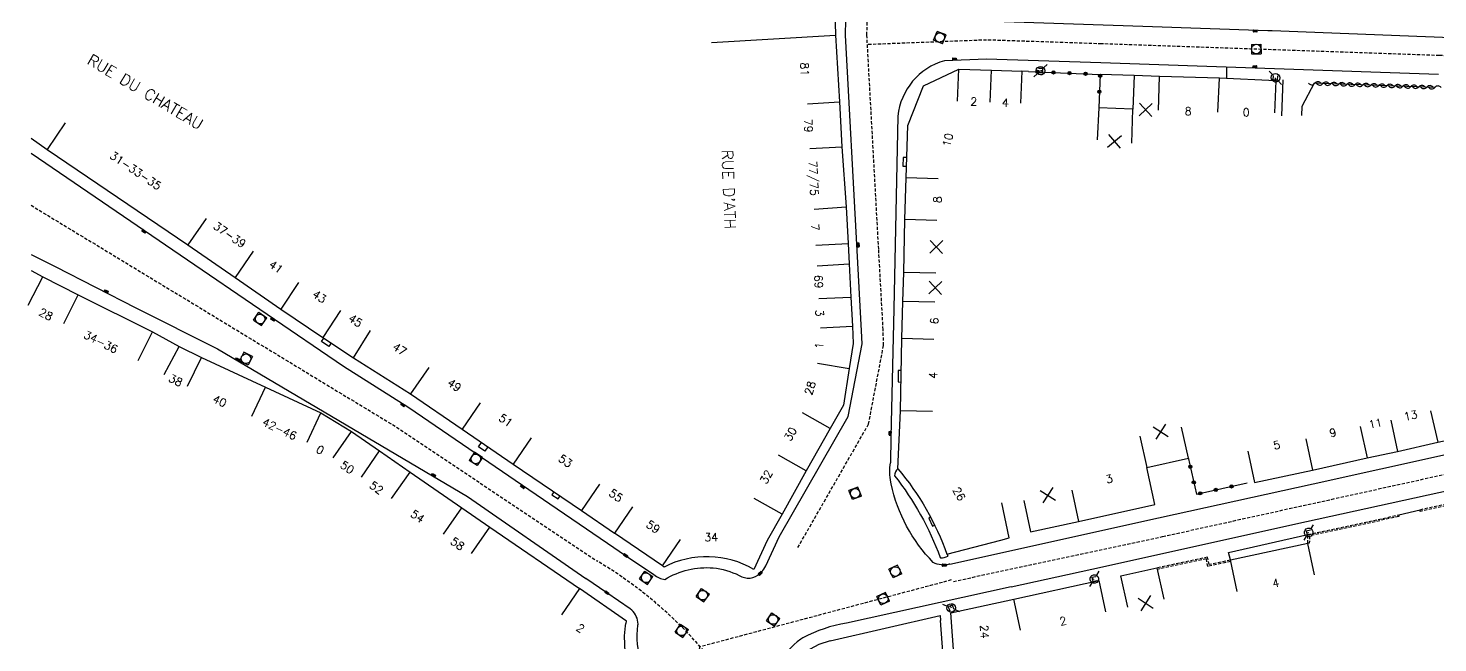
# Model space of a CAD drawing. Header units: millimetres. Extents: x 104999 to 106000, y 137000 to 138000.
# Drawn here: x 104999.6 to 105219.7, y 137748.4 to 137844.3 of the extents above; entities that cross this region are included whole.
import ezdxf
from ezdxf.enums import TextEntityAlignment as Align

# ---------------------------------------------------------------- set-up
doc = ezdxf.new("R2010")
doc.units = ezdxf.units.MM
doc.linetypes.add('DASHED', pattern=[0.75, 0.5, -0.25])
doc.layers.get('0').update_dxf_attribs({"linetype": 'CONTINUOUS'})
for name, color, linetype in [('W0001', 6, 'DASHED'), ('W0008', 7, 'CONTINUOUS'), ('W0100', 7, 'CONTINUOUS'), ('W0105', 7, 'CONTINUOUS'), ('W0112', 1, 'DASHED'), ('W0310', 3, 'CONTINUOUS'), ('W0322', 7, 'CONTINUOUS'), ('W0334', 7, 'CONTINUOUS'), ('W0400', 7, 'CONTINUOUS'), ('W0420', 7, 'CONTINUOUS'), ('W0471', 7, 'CONTINUOUS'), ('W0989', 7, 'CONTINUOUS'), ('W0991', 7, 'CONTINUOUS'), ('W1102', 7, 'CONTINUOUS')]:
    doc.layers.add(name, color=color, linetype=linetype)
doc.styles.get("Standard").update_dxf_attribs({"font": 'romans.shx', "width": 0.85})

# ---------------------------------------------------------------- blocks, each defined once
blk = doc.blocks.new('t991o')
at = {"color": 0, "linetype": 'Continuous'}
for p, q in [((-1, 1), (1, -1)), ((-1, -1), (1, 1))]:
    blk.add_line(p, q, dxfattribs=at)
blk = doc.blocks.new('T400')
for p, q in [((-0.15, 0.3), (0.15, 0.3)), ((-0.15, -0.25), (-0.15, 0.3)), ((-0.15, 0.15), (0.15, 0.15)), ((-0.15, 0), (0.15, 0)), ((0.15, 0.3), (0.15, -0.25)), ((-0.15, -0.15), (0.15, -0.15)), ((-0.15, -0.25), (-0.15, -0.3)), ((-0.15, -0.3), (0.15, -0.3)), ((0.15, -0.3), (0.15, -0.25))]:
    blk.add_line(p, q)
blk = doc.blocks.new('T420')
for p, q in [((0.75, 0.75), (-0.75, 0.75)), ((-0.75, 0.75), (-0.75, -0.75)), ((0.75, 0.75), (0.75, -0.75)), ((0.75, -0.75), (-0.75, -0.75))]:
    blk.add_line(p, q)
blk.add_ellipse((0, 0), major_axis=(-0.53, 0.53), ratio=1, start_param=3.926991, end_param=10.210176)
blk = doc.blocks.new('T471')
for p, q in [((-0.333334, 0.333334), (-0.333334, -0.333334)), ((-0.333334, 0.333334), (0.333334, 0.333334)), ((-0.333334, 0), (0, 0)), ((0.500001, 0.500001), (1.000002, 1.000002)), ((-0.500001, -0.500001), (-1.000002, -1.000002)), ((-0.333334, -0.333334), (0.333334, -0.333334))]:
    blk.add_line(p, q)
blk.add_ellipse((0, 0), major_axis=(0.471405, 0.471405), ratio=1, start_param=5.4977871438, end_param=11.780972451)
blk = doc.blocks.new('t310o')
at = {"color": 0, "linetype": 'Continuous'}
for centre, start, end in [((-0.5, 0.38), 216.8699, 323.1304), ((0.5, -0.37), 36.8699, 143.1303)]:
    blk.add_arc(centre, 0.625, start, end, dxfattribs=at)
blk = doc.blocks.new('t322o')
at = {"color": 0, "linetype": 'Continuous'}
for radius in [0.25, 0.15]:
    blk.add_circle((0, 0), radius, dxfattribs=at)

msp = doc.modelspace()

# ---------------------------------------------------------------- linework, layer by layer
at = {"layer": 'W0001'}
for points in [[(105119.74, 137763.22), (105130.78, 137782.49), (105133.12, 137794.78), (105133.06, 137797.22), (105132.36, 137809.81), (105130.52, 137843.24), (105130.8, 137854.98), (105133.16, 137871.73), (105133.61, 137875.31), (105137.01, 137895.87), (105143, 137914.84), (105150.49, 137938.51), (105159.8, 137967.99), (105162.22, 137975.76), (105168.18, 137994.68), (105169.84, 138000)], [(105000, 137816.66), (105057.06, 137782.04), (105088.34, 137761.16)]]:
    msp.add_lwpolyline(points, dxfattribs=at)
for points in [[(105432, 137816.34), (105415.72, 137817.84), (105390.75, 137821.03), (105377.71, 137822.76), (105374.54, 137823.18), (105361.05, 137824.94), (105325.06, 137829.63), (105309.1, 137831.76), (105291.9, 137834.02), (105280.25, 137835.51), (105264.84, 137837.23), (105246.33, 137838.79), (105230.87, 137839.66), (105219.91, 137840.04), (105167.15, 137841.86), (105149.22, 137842.46), (105130.6, 137841.74, 0.314611)], [(105144.04, 137757.95), (105176.69, 137764.95), (105200.84, 137770.27), (105221.97, 137774.93), (105247.71, 137780.61), (105270.39, 137785.61), (105285.81, 137789.01), (105297.03, 137791.49), (105330.48, 137798.88), (105343.46, 137801.73), (105363.41, 137806.11), (105415.62, 137817.85, 0.591837)]]:
    msp.add_lwpolyline(points, format="xyb", dxfattribs=at)
at = {"layer": 'W0001', "flags": 128}
msp.add_lwpolyline([(105413.29, 137021.14), (105369.41, 137125.33), (105336.47, 137203.44), (105317.04, 137251.43), (105277.7, 137344.55), (105240.37, 137432.98), (105199.24, 137529.91), (105195.36, 137536.86), (105186.16, 137558.73), (105178.61, 137576.56), (105176.16, 137582.37), (105170.82, 137595.03), (105161.86, 137616.2), (105149.82, 137644.64), (105138.61, 137671.18), (105127.71, 137696.98), (105125.09, 137703.17), (105118.96, 137717.63), (105109.82, 137740.83, 0.111965), (105088.34, 137761.16, 0.111965)], format="xyb", dxfattribs=at)
msp.add_lwpolyline([(105000, 137312.03), (105001, 137316.17), (105012.92, 137365.42), (105018.51, 137388.54), (105024.67, 137414.11), (105036.4, 137463.39), (105049.15, 137517.94), (105051.88, 137529.7), (105057.93, 137556), (105067.32, 137596.39), (105073.05, 137620.97), (105076.84, 137637.18), (105080.68, 137653.46), (105083.25, 137663.97), (105086.12, 137674.95), (105089.97, 137689.5), (105092.85, 137700.66), (105104.48, 137747.78), (105143.95, 137758.27)], dxfattribs=at)
at = {"layer": 'W0008'}
for points in [[(105116.83, 137764.88), (105127.59, 137783.67), (105129.76, 137795.05), (105129.7, 137797.08), (105129.01, 137809.62), (105127.16, 137843.19), (105127.44, 137855.26), (105129.84, 137872.17), (105130.28, 137875.79), (105133.74, 137896.65), (105139.8, 137915.85), (105147.28, 137939.52), (105156.59, 137968.99), (105159.02, 137976.76), (105164.97, 137995.69), (105166.32, 138000)], [(105000, 137824.81), (105023.3, 137808.92), (105036.85, 137799.66), (105048.81, 137791.57), (105058.98, 137785.08), (105077.72, 137772.3), (105090.04, 137763.9)], [(105000, 137808.98), (105003.75, 137807.08), (105016.39, 137800.65), (105029.11, 137794.26), (105068.16, 137771.2), (105086.64, 137758.42)], [(105143.45, 137760.66), (105176.05, 137767.86), (105200.2, 137773.17), (105221.33, 137777.84)]]:
    msp.add_lwpolyline(points, dxfattribs=at)
for points in [[(105173.31, 138000), (105172.44, 137997.22), (105161.14, 137961.32), (105152.7, 137934.53), (105143.98, 137906.81), (105139.46, 137892.41), (105137.43, 137884.01), (105136.37, 137867.54), (105136.06, 137854.41), (105136.34, 137853.38), (105136.91, 137852.44), (105140.6, 137847.68), (105142.68, 137846.23), (105147.32, 137845.51), (105173.59, 137844.62), (105193.14, 137843.95), (105193.78, 137843.93), (105241.71, 137842.08), (105263.3, 137840.43), (105272.01, 137839.48), (105279.39, 137838.64), (105280.49, 137838.5), (105280.47, 137838.14, 0.412931), (105285.02, 137840.35, 0.412931)], [(105219.8, 137837.07), (105167.05, 137838.89), (105149.22, 137839.48), (105142.62, 137839.23, 0.303613), (105135.33, 137830.59), (105134.71, 137800.52), (105134.28, 137780.46), (105134.19, 137776.47)], [(105153.03, 137757.09), (105165.64, 137759.87), (105199.18, 137767.27), (105238.8, 137776.01), (105259.62, 137780.65), (105283.68, 137785.91), (105323.22, 137794.63), (105373.35, 137805.76), (105392.53, 137809.97), (105400.85, 137811.79, -0.065571), (105417.97, 137813.82), (105431.96, 137812.66)]]:
    msp.add_lwpolyline(points, format="xyb", dxfattribs=at)
at = {"layer": 'W0008', "flags": 128}
for points in [[(105143.49, 137760.68), (105143.45, 137760.66), (105143.37, 137760.63, -0.208323), (105140.89, 137760.91, -0.142616), (105134.31, 137773.15), (105134.25, 137773.42, -0.07233), (105134.19, 137776.47)], [(105090.04, 137763.9), (105092.85, 137761.99), (105097.27, 137759, 0.154447), (105098.98, 137758.26, -0.155123), (105106.53, 137760.06, -0.08822), (105110.56, 137758.88, 0.345325), (105113.87, 137759.21), (105113.95, 137759.28, 0.059565), (105114.59, 137760.09), (105114.73, 137760.35), (105116.83, 137764.88)], [(105058.11, 137569.95), (105066.69, 137606.87), (105070.44, 137622.95), (105082.38, 137672.45), (105089.42, 137699.44), (105090.44, 137703.36), (105091.54, 137707.76), (105098.13, 137734.89), (105099.13, 137739.07, 0.154482), (105099.11, 137739.94), (105099.09, 137740.01), (105098.7, 137740.6, -0.256946), (105094.77, 137751.11), (105094.79, 137751.29, 0.201777), (105093.8, 137753.46), (105093.55, 137753.67), (105089.91, 137756.17), (105086.64, 137758.42)], [(105153.03, 137757.09), (105127.34, 137751.43, 0.084368), (105120.54, 137749.12), (105120.18, 137748.92, 0.107291), (105116.69, 137745), (105116.52, 137744.69), (105114.35, 137740.1, 0.165971), (105115.26, 137734.55), (105115.26, 137734.55), (105122.55, 137717.32), (105128.03, 137704.28), (105140.79, 137674.17), (105151.29, 137649.38), (105164.73, 137617.64), (105175.58, 137591.98), (105182.28, 137576.12)]]:
    msp.add_lwpolyline(points, format="xyb", dxfattribs=at)
at = {"layer": 'W0100'}
for p, q in [((105194.39, 137836.1), (105194.17, 137831.11)), ((105166.72, 137831.88), (105166.5, 137826.89)), ((105188.33, 137756.38), (105187.28, 137761.29))]:
    msp.add_line(p, q, dxfattribs=at)
for points in [[(105121.12, 137906.97), (105116.96, 137874.32), (105128.25, 137872.49), (105125.28, 137851.31), (105125.28, 137849.43), (105125.44, 137849.14), (105125.6, 137843.24), (105126.25, 137832.8), (105126.61, 137825.8), (105127.28, 137816.4), (105127.57, 137810.69), (105127.76, 137807.51), (105128, 137802.34), (105128.25, 137797.81), (105128.39, 137795.07), (105127.77, 137791.2), (105126.88, 137785.48), (105124.8, 137781.81), (105121.06, 137775.18), (105117.27, 137768.45), (105114.95, 137764.35)], [(105135.35, 137775.54), (105135.76, 137784.58), (105135.96, 137795.86), (105136.15, 137801.66), (105136.28, 137806.15), (105136.46, 137814.42), (105136.65, 137820.97), (105136.93, 137829.13), (105139.35, 137835.33), (105144.85, 137837.92), (105149.98, 137837.77), (105154.73, 137837.57), (105154.52, 137832.58)], [(105194.39, 137836.1), (105185.57, 137836.49), (105176.19, 137836.77), (105172.26, 137836.92), (105172.06, 137831.65), (105166.72, 137831.88)], [(105000, 137827.12), (105002.54, 137825.39), (105024.49, 137810.47), (105031.87, 137805.38), (105038.99, 137800.46), (105045.55, 137796.04), (105050.36, 137792.86), (105059.28, 137787.21), (105067.3, 137781.7), (105075.3, 137776.25), (105085.96, 137769), (105091.09, 137765.5)], [(105000, 137806.46), (105001.87, 137805.48), (105007.37, 137802.68), (105018.96, 137796.9), (105023.15, 137794.64), (105026.63, 137792.92), (105036.6, 137788.29), (105045.25, 137784.26), (105050.06, 137781.35), (105054.43, 137778.35), (105059.2, 137774.98), (105067.25, 137769.45), (105071.63, 137766.41), (105085.67, 137756.83)], [(105190, 137778.26), (105191.05, 137773.38), (105200.1, 137775.33), (105208.61, 137777.22), (105213.36, 137778.23), (105219.65, 137779.69), (105225.56, 137780.93), (105230.02, 137781.94), (105228.91, 137786.82)], [(105155.03, 137770.58), (105156.09, 137765.69), (105163.58, 137767.32), (105175.49, 137769.96), (105174.21, 137775.71), (105180.72, 137777.16), (105179.64, 137782.04)], [(105143.01, 137762.18), (105151.45, 137764.36), (105152.74, 137764.74), (105151.58, 137770.19)], [(105200.4, 137758.99), (105199.35, 137763.88), (105187.28, 137761.27)], [(105153.45, 137755.18), (105166.74, 137758.08), (105167.8, 137753.2)], [(105171.24, 137753.92), (105170.16, 137758.8), (105175.78, 137760.05), (105176.86, 137755.17)]]:
    msp.add_lwpolyline(points, dxfattribs=at)
at = {"layer": 'W0100', "flags": 128}
for points in [[(105135.35, 137775.54, -0.090484), (105143.01, 137762.18), (105143.08, 137762.18), (105143.18, 137761.88)], [(105114.95, 137764.35), (105112.86, 137759.81, 0.257087), (105098.86, 137760.18), (105098.59, 137760.35), (105098.59, 137760.38), (105091.09, 137765.5)]]:
    msp.add_lwpolyline(points, format="xyb", dxfattribs=at)
for points in [[(105086.75, 137704.55), (105089.95, 137703.76), (105091.03, 137708.31), (105091.07, 137708.3), (105092.13, 137712.56), (105092.07, 137712.57), (105094.22, 137721.36), (105097.6, 137734.48), (105097.64, 137734.82), (105096.48, 137740.29), (105096.16, 137740.55), (105094.51, 137742.49), (105093.63, 137744.14), (105092.76, 137746.87), (105092.69, 137749.46), (105092.82, 137751.03), (105092.89, 137751.37), (105092.93, 137751.37), (105092.99, 137751.74), (105085.67, 137756.83)], [(105138.7, 137695.18), (105134.09, 137693.23), (105130.34, 137702.06), (105125.03, 137714.67), (105130.2, 137718.13), (105135.59, 137723.17), (105141.55, 137718.78), (105142.57, 137720.89), (105142.45, 137720.92), (105144.41, 137724.94), (105144.54, 137724.88), (105145.53, 137727.04), (105145.47, 137727.19), (105144.62, 137738.81), (105144.65, 137738.97), (105144.14, 137745.84), (105143.62, 137753.06), (105153.45, 137755.18)]]:
    msp.add_lwpolyline(points, dxfattribs=at)
at = {"layer": 'W0105', "flags": 128}
msp.add_lwpolyline([(105140.46, 137767.99), (105140.18, 137767.84), (105140.79, 137766.58), (105141.1, 137766.73)], dxfattribs=at)
at = {"layer": 'W0112'}
msp.add_line((105199.6, 137763.93), (105199.35, 137763.88), dxfattribs=at)
msp.add_lwpolyline([(105216.89, 137769.14), (105237.79, 137773.71), (105237.79, 137773.45), (105216.89, 137768.88)], close=True, dxfattribs=at)
for points in [[(105199.35, 137763.88), (105199.38, 137765.24), (105213.57, 137768.32), (105213.56, 137768.06), (105199.62, 137765.04), (105199.6, 137763.93)], [(105187.28, 137761.27), (105183.97, 137760.57), (105183.72, 137761.75), (105175.78, 137760.05)], [(105187.33, 137761.03), (105183.78, 137760.27), (105183.53, 137761.45), (105175.83, 137759.81)]]:
    msp.add_lwpolyline(points, dxfattribs=at)
at = {"layer": 'W0310'}
msp.add_lwpolyline([(105219.2, 137835.06), (105200.38, 137835.71)], dxfattribs=at)
at = {"layer": 'W0322'}
for points in [[(105155.76, 137837.56), (105166.94, 137837.1), (105166.72, 137831.88)], [(105180.69, 137777.31), (105181.97, 137771.56), (105189.89, 137773.31)]]:
    msp.add_lwpolyline(points, dxfattribs=at)
at = {"layer": 'W0334'}
for p, q in [((105124.81, 137748.67), (105141.96, 137752.6)), ((105141.96, 137752.6), (105142.01, 137751.83))]:
    msp.add_line(p, q, dxfattribs=at)
for points in [[(105155.76, 137837.56), (105154.73, 137837.57)], [(105186.73, 137836.44), (105186.7, 137838.21)], [(105172.26, 137836.92), (105166.94, 137837.1)], [(105195.31, 137830.64), (105195.51, 137836.22)], [(105200.38, 137835.71), (105198.45, 137832.09), (105198.39, 137830.69)], [(105136.76, 137824.11), (105136.17, 137824.13), (105136.13, 137822.78), (105136.71, 137822.76)], [(105046.87, 137795.17), (105046.51, 137794.63), (105045.37, 137795.39), (105045.73, 137795.92)], [(105135.87, 137790.88), (105135.42, 137790.89), (105135.42, 137789.08), (105135.84, 137789.07)], [(105071.31, 137778.97), (105070.85, 137778.3), (105069.87, 137778.93), (105070.34, 137779.63)], [(105081.63, 137771.94), (105081.31, 137771.47), (105082.29, 137770.81), (105082.61, 137771.28)], [(105213.57, 137768.32), (105216.89, 137769.14)], [(105187.28, 137761.29), (105186.98, 137762.48), (105199.38, 137765.24)]]:
    msp.add_lwpolyline(points, dxfattribs=at)
at = {"layer": 'W0334', "flags": 128}
msp.add_lwpolyline([(105135.35, 137775.54, 0.18316), (105134.83, 137774.45), (105134.83, 137774.45, -0.078679), (105141.97, 137761.69), (105142, 137761.62, 0.101867), (105143.18, 137761.88)], format="xyb", dxfattribs=at)
msp.add_lwpolyline([(105124.81, 137748.67), (105123.01, 137748.08), (105120.98, 137746.99), (105119.09, 137745.02), (105116.85, 137741.82), (105115.79, 137739.06), (105115.9, 137737.1), (105116.64, 137734.93), (105124.52, 137716.31), (105129.93, 137720.04), (105137.44, 137728.39), (105140.51, 137733.99), (105142.29, 137739.02), (105142.67, 137742.79), (105142.01, 137751.83)], dxfattribs=at)
at = {"layer": 'W1102'}
for p, q in [((105106.28, 137842.05), (105125.6, 137843.24)), ((105144.65, 137832.93), (105144.85, 137837.92)), ((105149.78, 137832.77), (105149.98, 137837.77)), ((105176.03, 137831.5), (105176.19, 137836.77)), ((105185.34, 137831.22), (105185.57, 137836.49)), ((105121.26, 137832.49), (105126.25, 137832.8)), ((105171.9, 137826.38), (105172.06, 137831.65)), ((105005.35, 137829.53), (105002.54, 137825.39)), ((105121.62, 137825.54), (105126.61, 137825.8)), ((105141.64, 137820.8), (105136.65, 137820.97)), ((105122.29, 137816.05), (105127.28, 137816.4)), ((105027.33, 137814.59), (105024.49, 137810.47)), ((105141.46, 137814.28), (105136.46, 137814.42)), ((105034.71, 137809.49), (105031.87, 137805.38)), ((105122.57, 137810.43), (105127.57, 137810.69)), ((105122.77, 137807.21), (105127.76, 137807.51)), ((104999.56, 137801.05), (105001.87, 137805.48)), ((105041.79, 137804.61), (105038.99, 137800.46)), ((105141.28, 137806.04), (105136.28, 137806.15)), ((105005.1, 137798.22), (105007.37, 137802.68)), ((105123, 137802.12), (105128, 137802.34)), ((105048.31, 137800.21), (105045.55, 137796.04)), ((105141.14, 137801.52), (105136.15, 137801.66)), ((105123.25, 137797.54), (105128.25, 137797.81)), ((105016.73, 137792.42), (105018.96, 137796.9)), ((105050.36, 137792.86), (105053.03, 137797.09)), ((105140.96, 137795.7), (105135.96, 137795.86)), ((105020.77, 137790.24), (105023.15, 137794.64)), ((105024.41, 137788.44), (105026.63, 137792.92)), ((105062.1, 137791.34), (105059.28, 137787.21)), ((105122.83, 137791.99), (105127.77, 137791.2)), ((105034.5, 137783.75), (105036.6, 137788.29)), ((105070.13, 137785.82), (105067.3, 137781.7)), ((105140.76, 137784.49), (105135.76, 137784.58)), ((105218.52, 137784.56), (105219.65, 137779.69)), ((105043.13, 137779.7), (105045.25, 137784.26)), ((105124.8, 137781.81), (105120.45, 137784.27)), ((105207.52, 137782.1), (105208.61, 137777.22)), ((105212.33, 137783.12), (105213.36, 137778.23)), ((105047.19, 137777.25), (105050.06, 137781.35)), ((105078.12, 137780.38), (105075.3, 137776.25)), ((105173.15, 137780.6), (105174.21, 137775.71)), ((105199.04, 137780.22), (105200.1, 137775.33)), ((105051.6, 137774.23), (105054.43, 137778.35)), ((105121.06, 137775.18), (105116.71, 137777.64)), ((105056.3, 137770.9), (105059.2, 137774.98)), ((105088.77, 137773.13), (105085.96, 137769)), ((105162.52, 137772.2), (105163.58, 137767.32)), ((105064.42, 137765.33), (105067.25, 137769.45)), ((105093.91, 137769.56), (105091.09, 137765.5)), ((105117.27, 137768.45), (105112.91, 137770.91)), ((105068.77, 137762.31), (105071.63, 137766.41)), ((105098.59, 137760.38), (105101.41, 137764.51)), ((105085.67, 137756.83), (105082.82, 137752.72)), ((105154.5, 137750.32), (105153.45, 137755.18))]:
    msp.add_line(p, q, dxfattribs=at)

# ---------------------------------------------------------------- block references
at = {"layer": 'W0310', "rotation": 178.033831675924}
for p in [(105200.46, 137835.71), (105201.71, 137835.66), (105202.96, 137835.62), (105204.21, 137835.58), (105205.46, 137835.54), (105206.71, 137835.49), (105207.96, 137835.45), (105209.21, 137835.41), (105210.46, 137835.36), (105211.71, 137835.32), (105212.96, 137835.28), (105214.21, 137835.24), (105215.45, 137835.19), (105216.7, 137835.15), (105217.95, 137835.11), (105219.2, 137835.06)]:
    msp.add_blockref('t310o', p, dxfattribs=at)
at = {"layer": 'W0322'}
for p, rotation in [((105157.17, 137837.5), 357.6441231335821), ((105159.66, 137837.4), 357.6441231335821), ((105162.16, 137837.29), 357.6441231335821), ((105164.66, 137837.19), 357.6441231335821), ((105166.93, 137836.88), 267.5549401819604), ((105166.82, 137834.38), 267.5549401819604), ((105181.02, 137775.84), 282.5320693419062), ((105181.56, 137773.4), 282.5320693419062), ((105182.57, 137771.69), 12.46296680013034), ((105185.01, 137772.23), 12.46296680013034), ((105187.45, 137772.77), 12.46296680013034)]:
    msp.add_blockref('t322o', p, dxfattribs=dict(at, rotation=rotation))
at = {"layer": 'W0400'}
for p, rotation in [((105191.12, 137843.86), 269.0614797629294), ((105144.18, 137839.48), 272.214032076355), ((105191.11, 137838.27), 87.13347980684195), ((105017.62, 137812.61), 235.65948927437), ((105129.14, 137810.48), 3.096581988231025), ((105011.76, 137803.21), 62.97043785920799), ((105037.74, 137798.85), 235.945172853663), ((105032.27, 137792.59), 59.82807761929509), ((105058.06, 137785.5), 55.83259327012699), ((105134.13, 137781.05), 358.7822482895201), ((105062.88, 137774.52), 57.70151789305852), ((105076.79, 137772.72), 55.68919771687398), ((105092.85, 137761.99), 236.4054747471048), ((105142.59, 137760.49), 270.4494082515982), ((105113.87, 137759.21), 312.3834446566555), ((105089.91, 137756.17), 235.500511119415)]:
    msp.add_blockref('T400', p, dxfattribs=dict(at, rotation=rotation))
at = {"layer": 'W0420'}
for p, rotation in [((105141.91, 137842.84), 248.674737173056), ((105191.31, 137841.04), 90.83640398427063), ((105035.8, 137798.91), 145.945172853663), ((105033.56, 137792.7), 333.311647120519), ((105069.46, 137777.06), 327.1726569814181), ((105128.69, 137771.69), 291.653049070552), ((105134.96, 137759.48), 295.232450962476), ((105096.05, 137758.52), 145.430748615154), ((105104.89, 137755.78), 145.430748615154), ((105133.07, 137755.23), 295.232450962476), ((105115.88, 137751.98), 145.430748615154), ((105101.6, 137750.22), 145.430748615154)]:
    msp.add_blockref('T420', p, dxfattribs=dict(at, rotation=rotation))
at = {"layer": 'W0471'}
for p, rotation in [((105157.63, 137837.67), 177.955686461533), ((105194.32, 137836.57), 87.9255749896859), ((105199.51, 137765.58), 12.5328686232802), ((105166.03, 137758.33), 12.3537497120285), ((105143.67, 137753.8), 292.94130444175)]:
    msp.add_blockref('T471', p, dxfattribs=dict(at, rotation=rotation))
at = {"layer": 'W0991'}
for p, rotation in [((105174.05, 137831.58), 87.85875373204213), ((105169.2, 137826.64), 84.66243647736268), ((105141.37, 137810.16), 358.7197017205913), ((105141.21, 137803.78), 358.2974603530971), ((105176.39, 137781.32), 282.5320693421713), ((105158.78, 137771.39), 282.2720194706959), ((105174.05, 137754.55), 282.5135909109711)]:
    msp.add_blockref('t991o', p, dxfattribs=dict(at, rotation=rotation))

# ---------------------------------------------------------------- texts
at = {"layer": 'W0989'}
for s, rotation, p in [('RUE DU CHATEAU', 329.1929, (105017.87, 137834.36)), ("RUE D'ATH", 272.2291, (105108.96, 137819.13))]:
    msp.add_text(s, height=1.75, rotation=rotation, dxfattribs=at).set_placement(p, align=Align.MIDDLE)
at = {"layer": 'W0991'}
for s, rotation, p in [('81', 272.6086, (105120.82, 137837.89)), ('2', 358.2393, (105147.21, 137832.85)), ('4', 357.6821, (105152.15, 137832.67)), ('8', 0.2793, (105180.69, 137831.36)), ('0', 359.2636, (105189.75, 137831.17)), ('79', 272.6086, (105121.37, 137829.08)), ('10', 76.0702, (105143.15, 137826.86)), ('31-33-35', 325.8019, (105016.34, 137822.06)), ('77/75', 272.6086, (105122.12, 137820.86)), ('8', 88.4182, (105141.55, 137817.54)), ('37-39', 325.3738, (105031.02, 137812.04)), ('7', 272.9328, (105122.43, 137813.24)), ('41', 325.3824, (105038.25, 137807.05)), ('69', 272.6086, (105122.99, 137804.74)), ('43', 326.016, (105045.05, 137802.41)), ('28', 332.655, (105002.33, 137799.64)), ('3', 273.126, (105123.13, 137799.83)), ('45', 326.5191, (105050.67, 137798.65)), ('6', 88.1709, (105141.05, 137798.61)), ('34-36', 333.3216, (105010.91, 137795.32)), ('47', 327.6437, (105057.56, 137794.22)), ('1', 85.6674, (105123.04, 137794.77)), ('38', 333.6021, (105022.59, 137789.34)), ('49', 325.4954, (105066.11, 137788.58)), ('28', 72.8582, (105121.64, 137788.13)), ('4', 88.9637, (105140.86, 137790.1)), ('40', 334.8834, (105029.46, 137786.1)), ('13', 13.0747, (105215.42, 137783.84)), ('42-46', 334.8514, (105038.81, 137781.73)), ('51', 325.7246, (105074.13, 137783.1)), ('11', 11.9673, (105209.92, 137782.61)), ('30', 60.5623, (105118.58, 137780.95)), ('5', 12.1823, (105194.52, 137779.24)), ('9', 12.5272, (105203.28, 137781.16)), ('0', 328.8308, (105045.16, 137778.48)), ('53', 325.7733, (105083.45, 137776.75)), ('50', 325.6449, (105049.39, 137775.74)), ('52', 324.6676, (105053.95, 137772.56)), ('32', 60.5623, (105114.81, 137774.27)), ('3', 16.7142, (105168.36, 137773.96)), ('55', 325.2343, (105091.34, 137771.35)), ('26', 299.816, (105144.92, 137771.59)), ('54', 325.5623, (105060.36, 137768.11)), ('59', 325.7017, (105097.16, 137766.46)), ('58', 325.2029, (105066.6, 137763.82)), ('34', 1.0039, (105106.22, 137764.84)), ('4', 12.1925, (105194.37, 137757.69)), ('2', 12.6282, (105161.15, 137751.76)), ('2', 325.1967, (105085.81, 137750.63)), ('24', 273.9314, (105148.88, 137750.09))]:
    msp.add_text(s, height=1.25, rotation=rotation, dxfattribs=at).set_placement(p, align=Align.MIDDLE)

doc.saveas('drawing.dxf')
